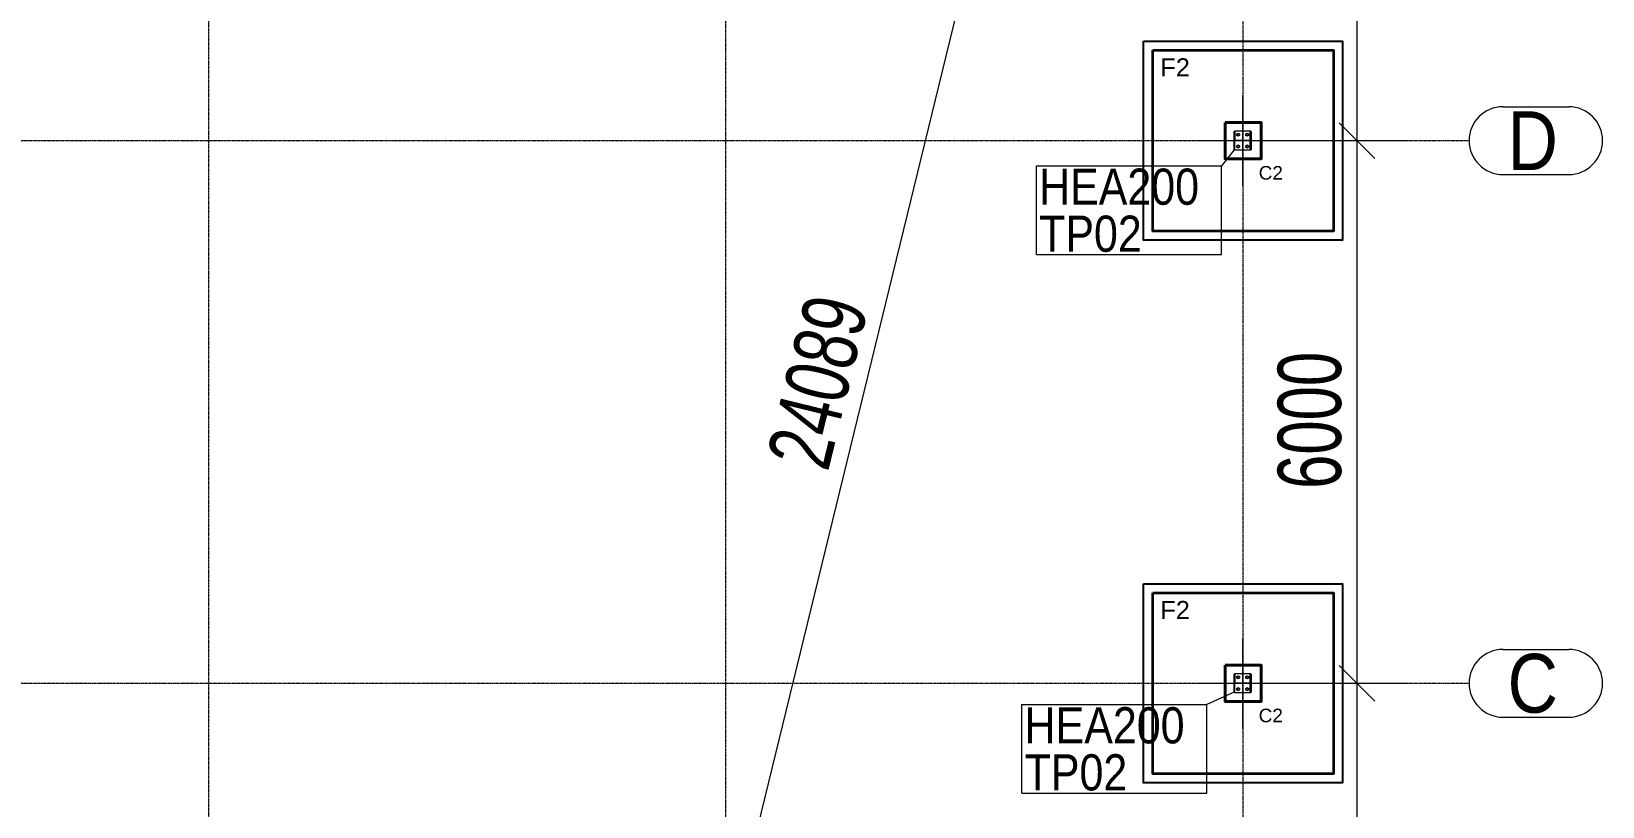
# Model space of a CAD drawing. Header units: millimetres. Extents: x 178198 to 9785548, y 9608 to 2087470.
# Drawn here: x 494281 to 511658, y 115185 to 123755 of the extents above; entities that cross this region are included whole.
import ezdxf

# ---------------------------------------------------------------- set-up
doc = ezdxf.new("R2010")
doc.units = ezdxf.units.MM
doc.linetypes.add('XKITLINE00', pattern=[0])
doc.linetypes.add('XKITLINE03', pattern=[6, 3, -1, 1, -1])
for name, color, linetype, lineweight in [('Column', 7, 'Continuous', 40), ('foundation', 7, 'Continuous', 35), ('Part', 2, 'Continuous', 0), ('PartMark', 3, 'Continuous', 0), ('S-GRID', 1, 'Continuous', 0), ('Z-DIMENSIONS', 1, 'Continuous', 0)]:
    doc.layers.add(name, color=color, linetype=linetype, lineweight=lineweight)
doc.layers.add('plain foundation', color=8, linetype='Continuous')
doc.layers.add('text', color=7, linetype='Continuous')
doc.styles.add('Arial', font='arial.ttf', dxfattribs={"height": 2.034003})
doc.styles.add('Arial2', font='arial.ttf', dxfattribs={"height": 300})
doc.styles.add('ARIAL_NARROW', font='ARIALN.TTF')

msp = doc.modelspace()

# ---------------------------------------------------------------- linework, layer by layer
at = {"layer": 'Column', "lineweight": 40}
for points in [[(507482.171, 122747.84462), (507882.171, 122747.84462), (507882.171, 122347.84462), (507482.171, 122347.84462)], [(507482.171, 116747.84462), (507882.171, 116747.84462), (507882.171, 116347.84462), (507482.171, 116347.84462)]]:
    msp.add_lwpolyline(points, close=True, dxfattribs=at)
at = {"layer": 'foundation'}
for points in [[(506682.171, 123547.84462), (508682.171, 123547.84462), (508682.171, 121547.84462), (506682.171, 121547.84462)], [(506682.17101, 117547.84462), (508682.17101, 117547.84462), (508682.17101, 115547.84462), (506682.17101, 115547.84462)]]:
    msp.add_lwpolyline(points, close=True, dxfattribs=at)
at = {"layer": 'Part', "linetype": 'XKITLINE03', "lineweight": 0}
for p, q in [((507677.17101, 123047.84462), (507677.17101, 122047.84462)), ((507177.17101, 122547.84462), (508177.17101, 122547.84462)), ((507727.17101, 122482.84462), (507727.17101, 122482.84462)), ((507677.17101, 117047.84462), (507677.17101, 116047.84462)), ((507177.17101, 116547.84462), (508177.17101, 116547.84462)), ((507727.17101, 116482.84462), (507727.17101, 116482.84462))]:
    msp.add_line(p, q, dxfattribs=at)
at = {"layer": 'Part', "linetype": 'XKITLINE00', "lineweight": 0}
for p, q in [((507582.17101, 122447.84462), (507582.17101, 122647.84462)), ((507582.17101, 122647.84462), (507592.17101, 122647.84462)), ((507767.17101, 122652.84462), (507587.17101, 122652.84462)), ((507587.17101, 122647.84462), (507587.17101, 122652.84462)), ((507592.17101, 122647.84462), (507592.17101, 122551.09462)), ((507592.17101, 122551.09462), (507762.17101, 122551.09462)), ((507762.17101, 122544.59462), (507592.17101, 122544.59462)), ((507592.17101, 122447.84462), (507592.17101, 122544.59462)), ((507612.17101, 122621.50488), (507627.17101, 122630.16513)), ((507612.17101, 122604.18437), (507612.17101, 122621.50488)), ((507627.17101, 122595.52411), (507612.17101, 122604.18437)), ((507627.17101, 122630.16513), (507642.17101, 122621.50488)), ((507642.17101, 122604.18437), (507627.17101, 122595.52411)), ((507642.17101, 122621.50488), (507642.17101, 122604.18437)), ((507688.92101, 122544.59462), (507695.42101, 122551.09462)), ((507712.17101, 122621.50488), (507727.17101, 122630.16513)), ((507712.17101, 122604.18437), (507712.17101, 122621.50488)), ((507727.17101, 122595.52411), (507712.17101, 122604.18437)), ((507727.17101, 122630.16513), (507742.17101, 122621.50488)), ((507742.17101, 122604.18437), (507727.17101, 122595.52411)), ((507742.17101, 122621.50488), (507742.17101, 122604.18437)), ((507762.17101, 122551.09462), (507762.17101, 122647.84462)), ((507762.17101, 122647.84462), (507772.17101, 122647.84462)), ((507762.17101, 122617.84462), (507772.17101, 122627.84462)), ((507762.17101, 122447.84462), (507762.17101, 122544.59462)), ((507767.17101, 122647.84462), (507767.17101, 122652.84462)), ((507772.17101, 122647.84462), (507772.17101, 122447.84462)), ((507582.17101, 122447.84462), (507592.17101, 122447.84462)), ((507587.17101, 122442.84462), (507587.17101, 122447.84462)), ((507767.17101, 122442.84462), (507587.17101, 122442.84462)), ((507612.17101, 122491.50488), (507627.17101, 122500.16513)), ((507612.17101, 122474.18437), (507612.17101, 122491.50488)), ((507627.17101, 122465.52411), (507612.17101, 122474.18437)), ((507627.17101, 122500.16513), (507642.17101, 122491.50488)), ((507642.17101, 122474.18437), (507627.17101, 122465.52411)), ((507642.17101, 122491.50488), (507642.17101, 122474.18437)), ((507712.17101, 122491.50488), (507727.17101, 122500.16513)), ((507712.17101, 122474.18437), (507712.17101, 122491.50488)), ((507727.17101, 122465.52411), (507712.17101, 122474.18437)), ((507727.17101, 122500.16513), (507742.17101, 122491.50488)), ((507742.17101, 122474.18437), (507727.17101, 122465.52411)), ((507742.17101, 122491.50488), (507742.17101, 122474.18437)), ((507772.17101, 122447.84462), (507762.17101, 122447.84462)), ((507767.17101, 122442.84462), (507767.17101, 122447.84462)), ((507582.17101, 116447.84462), (507582.17101, 116647.84462)), ((507582.17101, 116647.84462), (507592.17101, 116647.84462)), ((507767.17101, 116652.84462), (507587.17101, 116652.84462)), ((507587.17101, 116647.84462), (507587.17101, 116652.84462)), ((507592.17101, 116647.84462), (507592.17101, 116551.09462)), ((507612.17101, 116621.50488), (507627.17101, 116630.16513)), ((507612.17101, 116604.18437), (507612.17101, 116621.50488)), ((507627.17101, 116595.52411), (507612.17101, 116604.18437)), ((507627.17101, 116630.16513), (507642.17101, 116621.50488)), ((507642.17101, 116604.18437), (507627.17101, 116595.52411)), ((507642.17101, 116621.50488), (507642.17101, 116604.18437)), ((507712.17101, 116621.50488), (507727.17101, 116630.16513)), ((507712.17101, 116604.18437), (507712.17101, 116621.50488)), ((507727.17101, 116595.52411), (507712.17101, 116604.18437)), ((507727.17101, 116630.16513), (507742.17101, 116621.50488)), ((507742.17101, 116604.18437), (507727.17101, 116595.52411)), ((507742.17101, 116621.50488), (507742.17101, 116604.18437)), ((507762.17101, 116551.09462), (507762.17101, 116647.84462)), ((507762.17101, 116647.84462), (507772.17101, 116647.84462)), ((507762.17101, 116617.84462), (507772.17101, 116627.84462)), ((507767.17101, 116647.84462), (507767.17101, 116652.84462)), ((507772.17101, 116647.84462), (507772.17101, 116447.84462)), ((507582.17101, 116447.84462), (507592.17101, 116447.84462)), ((507587.17101, 116442.84462), (507587.17101, 116447.84462)), ((507767.17101, 116442.84462), (507587.17101, 116442.84462)), ((507592.17101, 116551.09462), (507762.17101, 116551.09462)), ((507762.17101, 116544.59462), (507592.17101, 116544.59462)), ((507592.17101, 116447.84462), (507592.17101, 116544.59462)), ((507612.17101, 116491.50488), (507627.17101, 116500.16513)), ((507612.17101, 116474.18437), (507612.17101, 116491.50488)), ((507627.17101, 116465.52411), (507612.17101, 116474.18437)), ((507627.17101, 116500.16513), (507642.17101, 116491.50488)), ((507642.17101, 116474.18437), (507627.17101, 116465.52411)), ((507642.17101, 116491.50488), (507642.17101, 116474.18437)), ((507688.92101, 116544.59462), (507695.42101, 116551.09462)), ((507712.17101, 116491.50488), (507727.17101, 116500.16513)), ((507712.17101, 116474.18437), (507712.17101, 116491.50488)), ((507727.17101, 116465.52411), (507712.17101, 116474.18437)), ((507727.17101, 116500.16513), (507742.17101, 116491.50488)), ((507742.17101, 116474.18437), (507727.17101, 116465.52411)), ((507742.17101, 116491.50488), (507742.17101, 116474.18437)), ((507762.17101, 116447.84462), (507762.17101, 116544.59462)), ((507772.17101, 116447.84462), (507762.17101, 116447.84462)), ((507767.17101, 116442.84462), (507767.17101, 116447.84462))]:
    msp.add_line(p, q, dxfattribs=at)
for centre, start, end in [((507627.17101, 122612.84462), 90, 270), ((507627.17101, 122612.84462), 270, 90), ((507727.17101, 122612.84462), 90, 270), ((507727.17101, 122612.84462), 270, 90), ((507627.17101, 122482.84462), 90, 270), ((507627.17101, 122482.84462), 270, 90), ((507727.17101, 122482.84462), 90, 270), ((507727.17101, 122482.84462), 270, 90), ((507627.17101, 116612.84462), 90, 270), ((507627.17101, 116612.84462), 270, 90), ((507727.17101, 116612.84462), 90, 270), ((507727.17101, 116612.84462), 270, 90), ((507627.17101, 116482.84462), 90, 270), ((507627.17101, 116482.84462), 270, 90), ((507727.17101, 116482.84462), 90, 270), ((507727.17101, 116482.84462), 270, 90)]:
    msp.add_arc(centre, 10, start, end, dxfattribs=at)
at = {"layer": 'PartMark', "linetype": 'XKITLINE00', "lineweight": 0}
for p, q in [((507582.17101, 122447.84462), (507443.00848, 122268.79638)), ((505396.09442, 122268.79638), (507443.00848, 122268.79638)), ((505396.09442, 121288.79638), (505396.09442, 122268.79638)), ((507443.00848, 121288.79638), (507443.00848, 122268.79638)), ((505396.09442, 121288.79638), (507443.00848, 121288.79638)), ((507582.17101, 116447.84462), (507282.91058, 116312.98222)), ((505235.99652, 116312.98222), (507282.91058, 116312.98222)), ((505235.99652, 115332.98222), (505235.99652, 116312.98222)), ((507282.91058, 115332.98222), (507282.91058, 116312.98222)), ((505235.99652, 115332.98222), (507282.91058, 115332.98222))]:
    msp.add_line(p, q, dxfattribs=at)
at = {"layer": 'plain foundation'}
for points in [[(506582.171, 123647.84462), (508782.171, 123647.84462), (508782.171, 121447.84462), (506582.171, 121447.84462)], [(506582.17101, 117647.84462), (508782.17101, 117647.84462), (508782.17101, 115447.84462), (506582.17101, 115447.84462)]]:
    msp.add_lwpolyline(points, close=True, dxfattribs=at)
at = {"layer": 'S-GRID', "linetype": 'XKITLINE03', "lineweight": 0}
for p, q in [((496242.17101, 109238.75581), (496242.17101, 133747.84462)), ((501962.17101, 109311.67816), (501962.17101, 133747.84462)), ((507682.17101, 105347.84462), (507682.17101, 133747.84462)), ((425102.17101, 122547.84462), (510182.17101, 122547.84462)), ((425102.17101, 116547.84462), (510182.17101, 116547.84462))]:
    msp.add_line(p, q, dxfattribs=at)
at = {"layer": 'S-GRID', "linetype": 'XKITLINE00', "lineweight": 0}
for p, q in [((510557.17101, 122922.84462), (511283.04992, 122922.84462)), ((510557.17101, 122172.84462), (511283.04992, 122172.84462)), ((510557.17101, 116922.84462), (511283.04992, 116922.84462)), ((510557.17101, 116172.84462), (511283.04992, 116172.84462))]:
    msp.add_line(p, q, dxfattribs=at)
for centre, start, end in [((510557.17101, 122547.84462), 90, 270), ((511283.04992, 122547.84462), 270, 90), ((510557.17101, 116547.84462), 90, 270), ((511283.04992, 116547.84462), 270, 90)]:
    msp.add_arc(centre, 375, start, end, dxfattribs=at)
at = {"layer": 'Z-DIMENSIONS', "linetype": 'XKITLINE00', "lineweight": 0}
for p, q in [((508942.81511, 122547.84462), (508942.81511, 126847.84462)), ((500654.84302, 108167.41369), (504854.94414, 125349.64555)), ((508744.82521, 122745.83452), (509140.80501, 122349.85472)), ((508744.82521, 122745.83452), (509140.80501, 122349.85472)), ((507822.17101, 122547.84462), (509502.81511, 122547.84462)), ((507822.17101, 122547.84462), (509502.81511, 122547.84462)), ((508942.81511, 116547.84462), (508942.81511, 122547.84462)), ((508744.82521, 116745.83452), (509140.80501, 116349.85472)), ((508744.82521, 116745.83452), (509140.80501, 116349.85472)), ((507822.17101, 116547.84462), (509502.81511, 116547.84462)), ((507822.17101, 116547.84462), (509502.81511, 116547.84462)), ((508942.81511, 112247.84462), (508942.81511, 116547.84462))]:
    msp.add_line(p, q, dxfattribs=at)

# ---------------------------------------------------------------- texts
at = {"layer": 'PartMark', "style": 'Arial', "width": 0.85}
for s, p in [('HEA200', (505426.09442, 121838.79638)), ('TP02', (505426.09442, 121318.79638)), ('HEA200', (505265.99652, 115882.98222)), ('TP02', (505265.99652, 115362.98222))]:
    msp.add_text(s, height=400, dxfattribs=at).set_placement(p)
at = {"layer": 'S-GRID', "style": 'Arial', "width": 0.85}
for s, p in [('D', (510607.17101, 122222.84462)), ('C', (510607.17101, 116222.84462))]:
    msp.add_text(s, height=650, dxfattribs=at).set_placement(p)
at = {"layer": 'text', "attachment_point": 1, "style": 'Arial2'}
for s, insert, char_height in [('F2', (506767.39062, 123458.17325), 200), ('C2', (507854.38721, 122266.85851), 150), ('F2', (506767.39063, 117458.17325), 200), ('C2', (507854.38721, 116266.85851), 150)]:
    msp.add_mtext_dynamic_manual_height_columns(s, width=1191.032635, gutter_width=1500, heights=[0], dxfattribs=dict(at, insert=insert, char_height=char_height))
at = {"layer": 'Z-DIMENSIONS', "style": 'ARIAL_NARROW', "width": 0.85}
for s, rotation, p in [('24089', 76.266412122, (503089.80694, 118876.1458)), ('6000', 90.000210442, (508765.31511, 118696.7704))]:
    msp.add_text(s, height=700, rotation=rotation, dxfattribs=at).set_placement(p)

doc.saveas('drawing.dxf')
